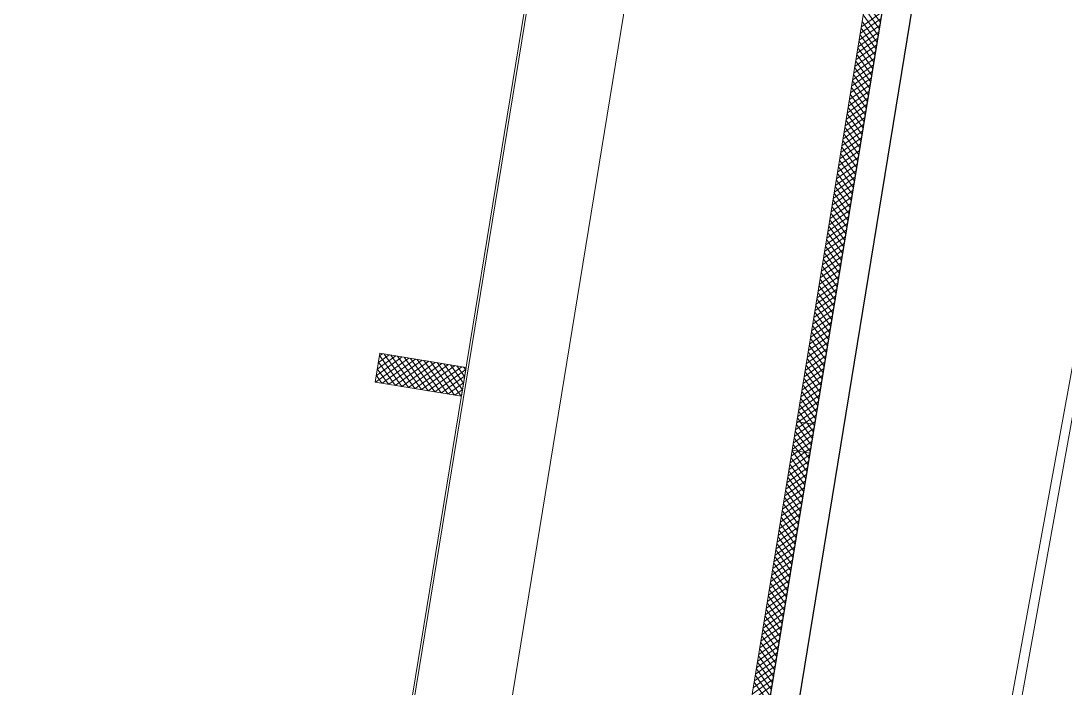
# Model space of a CAD drawing. Header units: metres. Extents: x 7511340 to 7511486, y 4692164 to 4692372.
# Drawn here: x 7511413.12 to 7511427.46, y 4692191.64 to 4692200.8 of the extents above; entities that cross this region are included whole.
import ezdxf

# ---------------------------------------------------------------- set-up
doc = ezdxf.new("R2010")
doc.units = ezdxf.units.M
for name, color, linetype, lineweight in [('Asfallt', 97, 'Continuous', 0), ('ParcRePo', 7, 'Continuous', 0), ('urbanizem', 1, 'Continuous', 0)]:
    doc.layers.add(name, color=color, linetype=linetype, lineweight=lineweight)
for name, color, linetype in [('bodrumi', 5, 'Continuous'), ('e0', 4, 'Continuous'), ('e1', 4, 'Continuous')]:
    doc.layers.add(name, color=color, linetype=linetype)
for name, color, linetype, true_color in [('PDF_2D Drafting - General', 7, 'Continuous', 0x999999), ('PDF_A - Muret', 7, 'Continuous', 0xaaaaaa), ('PDF_A - Shtyllat', 7, 'Continuous', 0x999999)]:
    doc.layers.add(name, color=color, linetype=linetype, true_color=true_color)

msp = doc.modelspace()

# ---------------------------------------------------------------- linework, layer by layer
at = {"layer": 'Asfallt'}
msp.add_polyline3d([(7511404.403, 4692273.175, 619.961), (7511401.488, 4692249.649, 619.892), (7511397.329, 4692206.248, 619.854), (7511395.371, 4692183.618, 619.839), (7511395.627, 4692182.623, 619.894), (7511395.907, 4692181.586, 619.902), (7511396.191, 4692181.272, 619.919), (7511396.715, 4692180.907, 619.923), (7511397.256, 4692180.8, 619.878), (7511414.766, 4692176.268, 619.774), (7511418.852, 4692175.217, 619.731), (7511420.837, 4692174.645, 619.657), (7511421.531, 4692174.761, 619.63), (7511421.996, 4692174.813, 619.607), (7511422.248, 4692175.07, 619.631), (7511422.506, 4692175.39, 619.618), (7511422.614, 4692175.596, 619.693), (7511422.821, 4692175.949, 619.549), (7511423.13, 4692176.487, 619.53), (7511424.316, 4692177.369, 619.53), (7511433.508, 4692228.296, 619.412), (7511440.37, 4692264.898, 619.373)], dxfattribs=at)
at = {"layer": 'bodrumi', "elevation": 611, "flags": 128}
msp.add_lwpolyline([(7511422.033, 4692183.074), (7511426.969, 4692213.275), (7511399.479, 4692217.768), (7511396.566, 4692188.662, 0.396098), (7511397.817, 4692187.032)], format="xyb", close=True, dxfattribs=at)
at = {"layer": 'e0', "color": 6, "linetype": 'Continuous', "lineweight": 20, "elevation": 612.455, "flags": 128}
msp.add_lwpolyline([(7511422.212, 4692214.052), (7511418.191, 4692189.448), (7511401.403, 4692192.192), (7511405.424, 4692216.796)], dxfattribs=at)
at = {"layer": 'e1', "elevation": 613.255, "flags": 128}
msp.add_lwpolyline([(7511422.364, 4692182.615), (7511427.429, 4692213.605), (7511399.123, 4692218.231), (7511396.168, 4692188.702, 0.396098), (7511397.752, 4692186.637)], format="xyb", close=True, dxfattribs=at)
at = {"layer": 'e1', "linetype": 'Continuous', "lineweight": 20, "elevation": 613.255, "flags": 128}
msp.add_lwpolyline([(7511423.515, 4692213.839), (7511419.281, 4692187.933), (7511399.887, 4692191.102), (7511404.121, 4692217.009)], dxfattribs=at)
at = {"layer": 'ParcRePo', "elevation": 611, "flags": 128}
msp.add_lwpolyline([(7511438.476, 4692258.633), (7511437.466, 4692250.214), (7511433.445, 4692226.686), (7511431.285, 4692219.136), (7511431.165, 4692215.906), (7511428.644, 4692201.967), (7511424.053, 4692176.878), (7511392.374, 4692184.299), (7511391.774, 4692184.439), (7511391.754, 4692184.439), (7511391.594, 4692184.479), (7511374.173, 4692189.119), (7511355.624, 4692194.06), (7511353.224, 4692194.68), (7511356.019, 4692233.288), (7511356.846, 4692244.708), (7511357.263, 4692252.689), (7511359.038, 4692286.715)], dxfattribs=at)
at = {"layer": 'PDF_2D Drafting - General', "color": 8, "lineweight": 9, "true_color": 0x7f7f7f, "elevation": 611}
msp.add_lwpolyline([(7511422.033, 4692183.074), (7511426.969, 4692213.275)], dxfattribs=at)
at = {"layer": 'PDF_A - Muret', "color": 8, "lineweight": 18, "true_color": 0x7f7f7f, "elevation": 611}
for points in [[(7511424.787, 4692201.472), (7511423.779, 4692195.303)], [(7511424.026, 4692195.263), (7511425.034, 4692201.431)], [(7511423.714, 4692194.908), (7511422.988, 4692190.467)], [(7511423.235, 4692190.427), (7511423.961, 4692194.868)]]:
    msp.add_lwpolyline(points, dxfattribs=at)
at = {"layer": 'PDF_A - Muret', "lineweight": 9, "elevation": 611}
for points in [[(7511424.913, 4692200.69), (7511424.706, 4692200.977)], [(7511424.927, 4692200.781), (7511424.721, 4692201.068)], [(7511424.937, 4692200.838), (7511424.65, 4692200.632)], [(7511424.952, 4692200.929), (7511424.665, 4692200.722)], [(7511424.898, 4692200.599), (7511424.691, 4692200.886)], [(7511424.907, 4692200.656), (7511424.62, 4692200.45)], [(7511424.922, 4692200.747), (7511424.635, 4692200.541)], [(7511424.868, 4692200.418), (7511424.662, 4692200.705)], [(7511424.883, 4692200.509), (7511424.677, 4692200.796)], [(7511424.892, 4692200.566), (7511424.605, 4692200.359)], [(7511424.838, 4692200.236), (7511424.632, 4692200.524)], [(7511424.853, 4692200.327), (7511424.647, 4692200.614)], [(7511424.863, 4692200.384), (7511424.576, 4692200.178)], [(7511424.877, 4692200.475), (7511424.59, 4692200.269)], [(7511424.824, 4692200.146), (7511424.617, 4692200.433)], [(7511424.848, 4692200.294), (7511424.561, 4692200.087)], [(7511424.794, 4692199.964), (7511424.588, 4692200.251)], [(7511424.809, 4692200.055), (7511424.602, 4692200.342)], [(7511424.818, 4692200.112), (7511424.531, 4692199.906)], [(7511424.833, 4692200.203), (7511424.546, 4692199.996)], [(7511424.779, 4692199.874), (7511424.573, 4692200.161)], [(7511424.803, 4692200.021), (7511424.516, 4692199.815)], [(7511424.749, 4692199.692), (7511424.543, 4692199.979)], [(7511424.764, 4692199.783), (7511424.558, 4692200.07)], [(7511424.774, 4692199.84), (7511424.487, 4692199.634)], [(7511424.788, 4692199.931), (7511424.501, 4692199.724)], [(7511424.72, 4692199.511), (7511424.513, 4692199.798)], [(7511424.735, 4692199.601), (7511424.528, 4692199.889)], [(7511424.744, 4692199.659), (7511424.457, 4692199.452)], [(7511424.759, 4692199.749), (7511424.472, 4692199.543)], [(7511424.705, 4692199.42), (7511424.499, 4692199.707)], [(7511424.729, 4692199.568), (7511424.442, 4692199.361)], [(7511424.675, 4692199.238), (7511424.469, 4692199.526)], [(7511424.69, 4692199.329), (7511424.484, 4692199.616)], [(7511424.699, 4692199.386), (7511424.412, 4692199.18)], [(7511424.714, 4692199.477), (7511424.427, 4692199.271)], [(7511424.66, 4692199.148), (7511424.454, 4692199.435)], [(7511424.685, 4692199.296), (7511424.398, 4692199.089)], [(7511424.631, 4692198.966), (7511424.424, 4692199.253)], [(7511424.646, 4692199.057), (7511424.439, 4692199.344)], [(7511424.655, 4692199.114), (7511424.368, 4692198.908)], [(7511424.67, 4692199.205), (7511424.383, 4692198.998)], [(7511424.616, 4692198.876), (7511424.41, 4692199.163)], [(7511424.64, 4692199.023), (7511424.353, 4692198.817)], [(7511424.586, 4692198.694), (7511424.38, 4692198.981)], [(7511424.601, 4692198.785), (7511424.395, 4692199.072)], [(7511424.61, 4692198.842), (7511424.323, 4692198.636)], [(7511424.625, 4692198.933), (7511424.338, 4692198.726)], [(7511424.557, 4692198.513), (7511424.35, 4692198.8)], [(7511424.572, 4692198.603), (7511424.365, 4692198.891)], [(7511424.581, 4692198.661), (7511424.294, 4692198.454)], [(7511424.596, 4692198.751), (7511424.309, 4692198.545)], [(7511424.542, 4692198.422), (7511424.335, 4692198.709)], [(7511424.566, 4692198.57), (7511424.279, 4692198.363)], [(7511424.512, 4692198.241), (7511424.306, 4692198.528)], [(7511424.527, 4692198.331), (7511424.321, 4692198.618)], [(7511424.536, 4692198.388), (7511424.249, 4692198.182)], [(7511424.551, 4692198.479), (7511424.264, 4692198.273)], [(7511424.497, 4692198.15), (7511424.291, 4692198.437)], [(7511424.522, 4692198.298), (7511424.235, 4692198.091)], [(7511424.468, 4692197.968), (7511424.261, 4692198.255)], [(7511424.483, 4692198.059), (7511424.276, 4692198.346)], [(7511424.492, 4692198.116), (7511424.205, 4692197.91)], [(7511424.507, 4692198.207), (7511424.22, 4692198.001)], [(7511424.438, 4692197.787), (7511424.232, 4692198.074)], [(7511424.453, 4692197.878), (7511424.247, 4692198.165)], [(7511424.462, 4692197.935), (7511424.175, 4692197.728)], [(7511424.477, 4692198.026), (7511424.19, 4692197.819)], [(7511424.423, 4692197.696), (7511424.217, 4692197.983)], [(7511424.447, 4692197.844), (7511424.16, 4692197.638)], [(7511424.394, 4692197.515), (7511424.187, 4692197.802)], [(7511424.408, 4692197.605), (7511424.202, 4692197.893)], [(7511424.418, 4692197.663), (7511424.131, 4692197.456)], [(7511424.433, 4692197.753), (7511424.146, 4692197.547)], [(7511424.379, 4692197.424), (7511424.172, 4692197.711)], [(7511424.403, 4692197.572), (7511424.116, 4692197.365)], [(7511424.349, 4692197.243), (7511424.143, 4692197.53)], [(7511424.364, 4692197.333), (7511424.158, 4692197.62)], [(7511424.373, 4692197.39), (7511424.086, 4692197.184)], [(7511424.388, 4692197.481), (7511424.101, 4692197.275)], [(7511424.334, 4692197.152), (7511424.128, 4692197.439)], [(7511424.358, 4692197.3), (7511424.071, 4692197.093)], [(7511424.305, 4692196.97), (7511424.098, 4692197.258)], [(7511424.319, 4692197.061), (7511424.113, 4692197.348)], [(7511424.329, 4692197.118), (7511424.042, 4692196.912)], [(7511424.344, 4692197.209), (7511424.057, 4692197.003)], [(7511424.275, 4692196.789), (7511424.069, 4692197.076)], [(7511424.29, 4692196.88), (7511424.083, 4692197.167)], [(7511424.299, 4692196.937), (7511424.012, 4692196.73)], [(7511424.314, 4692197.028), (7511424.027, 4692196.821)], [(7511424.26, 4692196.698), (7511424.054, 4692196.985)], [(7511424.284, 4692196.846), (7511423.997, 4692196.64)], [(7511424.23, 4692196.517), (7511424.024, 4692196.804)], [(7511424.245, 4692196.608), (7511424.039, 4692196.895)], [(7511424.255, 4692196.665), (7511423.968, 4692196.458)], [(7511424.269, 4692196.755), (7511423.982, 4692196.549)], [(7511424.216, 4692196.426), (7511424.009, 4692196.713)], [(7511424.24, 4692196.574), (7511423.953, 4692196.367)], [(7511424.186, 4692196.245), (7511423.98, 4692196.532)], [(7511424.201, 4692196.335), (7511423.994, 4692196.622)], [(7511424.21, 4692196.393), (7511423.923, 4692196.186)], [(7511424.225, 4692196.483), (7511423.938, 4692196.277)], [(7511424.171, 4692196.154), (7511423.965, 4692196.441)], [(7511424.18, 4692196.211), (7511423.893, 4692196.005)], [(7511424.195, 4692196.302), (7511423.908, 4692196.095)], [(7511424.141, 4692195.972), (7511423.935, 4692196.26)], [(7511424.156, 4692196.063), (7511423.95, 4692196.35)], [(7511424.166, 4692196.12), (7511423.879, 4692195.914)], [(7511424.112, 4692195.791), (7511423.905, 4692196.078)], [(7511424.127, 4692195.882), (7511423.92, 4692196.169)], [(7511424.136, 4692195.939), (7511423.849, 4692195.732)], [(7511424.151, 4692196.03), (7511423.864, 4692195.823)], [(7511424.097, 4692195.7), (7511423.891, 4692195.987)], [(7511424.121, 4692195.848), (7511423.834, 4692195.642)], [(7511424.067, 4692195.519), (7511423.861, 4692195.806)], [(7511424.082, 4692195.61), (7511423.876, 4692195.897)], [(7511424.092, 4692195.667), (7511423.805, 4692195.46)], [(7511424.106, 4692195.757), (7511423.819, 4692195.551)], [(7511424.053, 4692195.428), (7511423.846, 4692195.715)], [(7511424.077, 4692195.576), (7511423.79, 4692195.37)], [(7511424.009, 4692195.266), (7511423.817, 4692195.534)], [(7511424.038, 4692195.337), (7511423.831, 4692195.624)], [(7511423.828, 4692195.295), (7511423.787, 4692195.352)], [(7511423.919, 4692195.28), (7511423.802, 4692195.443)], [(7511424.062, 4692195.485), (7511423.803, 4692195.299)], [(7511424.047, 4692195.395), (7511423.894, 4692195.284)], [(7511424.032, 4692195.304), (7511423.985, 4692195.27)], [(7511423.958, 4692194.85), (7511423.671, 4692194.644)], [(7511423.888, 4692194.88), (7511423.686, 4692194.734)], [(7511423.904, 4692194.521), (7511423.698, 4692194.808)], [(7511423.798, 4692194.895), (7511423.701, 4692194.825)], [(7511423.919, 4692194.612), (7511423.713, 4692194.899)], [(7511423.934, 4692194.702), (7511423.795, 4692194.895)], [(7511423.949, 4692194.793), (7511423.886, 4692194.88)], [(7511423.928, 4692194.669), (7511423.641, 4692194.462)], [(7511423.943, 4692194.76), (7511423.656, 4692194.553)], [(7511423.889, 4692194.43), (7511423.683, 4692194.717)], [(7511423.914, 4692194.578), (7511423.627, 4692194.372)], [(7511423.86, 4692194.249), (7511423.653, 4692194.536)], [(7511423.875, 4692194.339), (7511423.668, 4692194.627)], [(7511423.884, 4692194.397), (7511423.597, 4692194.19)], [(7511423.899, 4692194.487), (7511423.612, 4692194.281)], [(7511423.83, 4692194.067), (7511423.624, 4692194.354)], [(7511423.845, 4692194.158), (7511423.639, 4692194.445)], [(7511423.854, 4692194.215), (7511423.567, 4692194.009)], [(7511423.869, 4692194.306), (7511423.582, 4692194.099)], [(7511423.815, 4692193.977), (7511423.609, 4692194.264)], [(7511423.839, 4692194.124), (7511423.552, 4692193.918)], [(7511423.786, 4692193.795), (7511423.579, 4692194.082)], [(7511423.8, 4692193.886), (7511423.594, 4692194.173)], [(7511423.81, 4692193.943), (7511423.523, 4692193.736)], [(7511423.825, 4692194.034), (7511423.538, 4692193.827)], [(7511423.771, 4692193.704), (7511423.564, 4692193.991)], [(7511423.795, 4692193.852), (7511423.508, 4692193.646)], [(7511423.741, 4692193.523), (7511423.535, 4692193.81)], [(7511423.756, 4692193.614), (7511423.55, 4692193.901)], [(7511423.765, 4692193.671), (7511423.478, 4692193.464)], [(7511423.78, 4692193.762), (7511423.493, 4692193.555)], [(7511423.711, 4692193.341), (7511423.505, 4692193.629)], [(7511423.726, 4692193.432), (7511423.52, 4692193.719)], [(7511423.736, 4692193.489), (7511423.449, 4692193.283)], [(7511423.75, 4692193.58), (7511423.463, 4692193.374)], [(7511423.697, 4692193.251), (7511423.49, 4692193.538)], [(7511423.721, 4692193.399), (7511423.434, 4692193.192)], [(7511423.667, 4692193.069), (7511423.461, 4692193.356)], [(7511423.682, 4692193.16), (7511423.475, 4692193.447)], [(7511423.691, 4692193.217), (7511423.404, 4692193.011)], [(7511423.706, 4692193.308), (7511423.419, 4692193.101)], [(7511423.652, 4692192.979), (7511423.446, 4692193.266)], [(7511423.676, 4692193.126), (7511423.389, 4692192.92)], [(7511423.623, 4692192.797), (7511423.416, 4692193.084)], [(7511423.637, 4692192.888), (7511423.431, 4692193.175)], [(7511423.647, 4692192.945), (7511423.36, 4692192.739)], [(7511423.662, 4692193.036), (7511423.374, 4692192.829)], [(7511423.608, 4692192.706), (7511423.401, 4692192.993)], [(7511423.632, 4692192.854), (7511423.345, 4692192.648)], [(7511423.578, 4692192.525), (7511423.372, 4692192.812)], [(7511423.593, 4692192.616), (7511423.387, 4692192.903)], [(7511423.602, 4692192.673), (7511423.315, 4692192.466)], [(7511423.617, 4692192.764), (7511423.33, 4692192.557)], [(7511423.548, 4692192.344), (7511423.342, 4692192.631)], [(7511423.563, 4692192.434), (7511423.357, 4692192.721)], [(7511423.573, 4692192.491), (7511423.286, 4692192.285)], [(7511423.587, 4692192.582), (7511423.3, 4692192.376)], [(7511423.534, 4692192.253), (7511423.327, 4692192.54)], [(7511423.558, 4692192.401), (7511423.271, 4692192.194)], [(7511423.504, 4692192.071), (7511423.298, 4692192.358)], [(7511423.519, 4692192.162), (7511423.312, 4692192.449)], [(7511423.528, 4692192.219), (7511423.241, 4692192.013)], [(7511423.543, 4692192.31), (7511423.256, 4692192.103)], [(7511423.489, 4692191.981), (7511423.283, 4692192.268)], [(7511423.513, 4692192.129), (7511423.226, 4692191.922)], [(7511423.459, 4692191.799), (7511423.253, 4692192.086)], [(7511423.474, 4692191.89), (7511423.268, 4692192.177)], [(7511423.484, 4692191.947), (7511423.197, 4692191.741)], [(7511423.498, 4692192.038), (7511423.211, 4692191.831)], [(7511423.445, 4692191.708), (7511423.238, 4692191.996)], [(7511423.454, 4692191.766), (7511423.167, 4692191.559)], [(7511423.469, 4692191.856), (7511423.182, 4692191.65)], [(7511423.415, 4692191.527), (7511423.209, 4692191.814)], [(7511423.43, 4692191.618), (7511423.223, 4692191.905)], [(7511423.439, 4692191.675), (7511423.152, 4692191.468)], [(7511423.4, 4692191.436), (7511423.194, 4692191.723)]]:
    msp.add_lwpolyline(points, dxfattribs=at)
at = {"layer": 'PDF_A - Shtyllat', "color": 8, "lineweight": 18, "true_color": 0x7f7f7f, "elevation": 611}
for points in [[(7511418.052, 4692196.239), (7511417.988, 4692195.844)], [(7511419.236, 4692196.046), (7511418.052, 4692196.239)], [(7511419.172, 4692195.651), (7511419.236, 4692196.046)], [(7511417.988, 4692195.844), (7511419.172, 4692195.651)], [(7511423.779, 4692195.303), (7511423.714, 4692194.908)], [(7511424.026, 4692195.263), (7511423.779, 4692195.303)], [(7511423.961, 4692194.868), (7511424.026, 4692195.263)], [(7511423.714, 4692194.908), (7511423.961, 4692194.868)]]:
    msp.add_lwpolyline(points, dxfattribs=at)
at = {"layer": 'PDF_A - Shtyllat', "lineweight": 5, "elevation": 611}
for points in [[(7511418.178, 4692196.219), (7511418.031, 4692196.113)], [(7511418.088, 4692196.233), (7511418.046, 4692196.204)], [(7511418.352, 4692195.785), (7511418.047, 4692196.209)], [(7511418.443, 4692195.77), (7511418.112, 4692196.229)], [(7511418.533, 4692195.755), (7511418.203, 4692196.215)], [(7511418.451, 4692196.174), (7511417.991, 4692195.844)], [(7511418.36, 4692196.189), (7511418.002, 4692195.931)], [(7511418.269, 4692196.204), (7511418.017, 4692196.022)], [(7511418.261, 4692195.8), (7511418.032, 4692196.118)], [(7511418.541, 4692196.159), (7511418.082, 4692195.829)], [(7511418.632, 4692196.144), (7511418.173, 4692195.814)], [(7511418.723, 4692196.13), (7511418.263, 4692195.799)], [(7511418.624, 4692195.74), (7511418.294, 4692196.2)], [(7511418.813, 4692196.115), (7511418.354, 4692195.785)], [(7511418.715, 4692195.726), (7511418.384, 4692196.185)], [(7511418.904, 4692196.1), (7511418.445, 4692195.77)], [(7511418.805, 4692195.711), (7511418.475, 4692196.17)], [(7511418.995, 4692196.085), (7511418.536, 4692195.755)], [(7511418.896, 4692195.696), (7511418.566, 4692196.155)], [(7511419.086, 4692196.07), (7511418.626, 4692195.74)], [(7511418.987, 4692195.681), (7511418.657, 4692196.14)], [(7511419.078, 4692195.666), (7511418.747, 4692196.126)], [(7511419.168, 4692195.651), (7511418.838, 4692196.111)], [(7511419.186, 4692195.738), (7511418.929, 4692196.096)], [(7511419.201, 4692195.829), (7511419.02, 4692196.081)], [(7511419.216, 4692195.92), (7511419.11, 4692196.066)], [(7511418.08, 4692195.829), (7511418.003, 4692195.937)], [(7511418.17, 4692195.815), (7511418.017, 4692196.027)], [(7511419.176, 4692196.055), (7511418.717, 4692195.725)], [(7511419.231, 4692196.015), (7511418.808, 4692195.71)], [(7511419.216, 4692195.924), (7511418.898, 4692195.696)], [(7511419.231, 4692196.01), (7511419.201, 4692196.051)], [(7511417.989, 4692195.844), (7511417.988, 4692195.846)], [(7511419.202, 4692195.833), (7511418.989, 4692195.681)], [(7511419.187, 4692195.743), (7511419.08, 4692195.666)], [(7511419.172, 4692195.652), (7511419.171, 4692195.651)], [(7511424.017, 4692195.213), (7511423.73, 4692195.007)], [(7511423.985, 4692195.27), (7511423.745, 4692195.097)], [(7511423.894, 4692195.284), (7511423.76, 4692195.188)], [(7511423.978, 4692194.974), (7511423.772, 4692195.262)], [(7511423.803, 4692195.299), (7511423.775, 4692195.279)], [(7511423.993, 4692195.065), (7511423.828, 4692195.295)], [(7511424.008, 4692195.156), (7511423.919, 4692195.28)], [(7511424.023, 4692195.247), (7511424.009, 4692195.266)], [(7511424.003, 4692195.122), (7511423.716, 4692194.916)], [(7511423.886, 4692194.88), (7511423.742, 4692195.08)], [(7511423.964, 4692194.884), (7511423.757, 4692195.171)], [(7511423.795, 4692194.895), (7511423.728, 4692194.989)], [(7511423.988, 4692195.032), (7511423.798, 4692194.895)], [(7511423.973, 4692194.941), (7511423.888, 4692194.88)]]:
    msp.add_lwpolyline(points, dxfattribs=at)
at = {"layer": 'urbanizem', "color": 253, "linetype": 'Continuous', "true_color": 0x999999, "elevation": 611, "flags": 128}
msp.add_lwpolyline([(7511418.107, 4692189.138), (7511420.785, 4692205.52), (7511421.477, 4692205.407), (7511422.872, 4692213.944), (7511404.024, 4692217.025), (7511399.951, 4692192.105)], close=True, dxfattribs=at)

doc.saveas('drawing.dxf')
